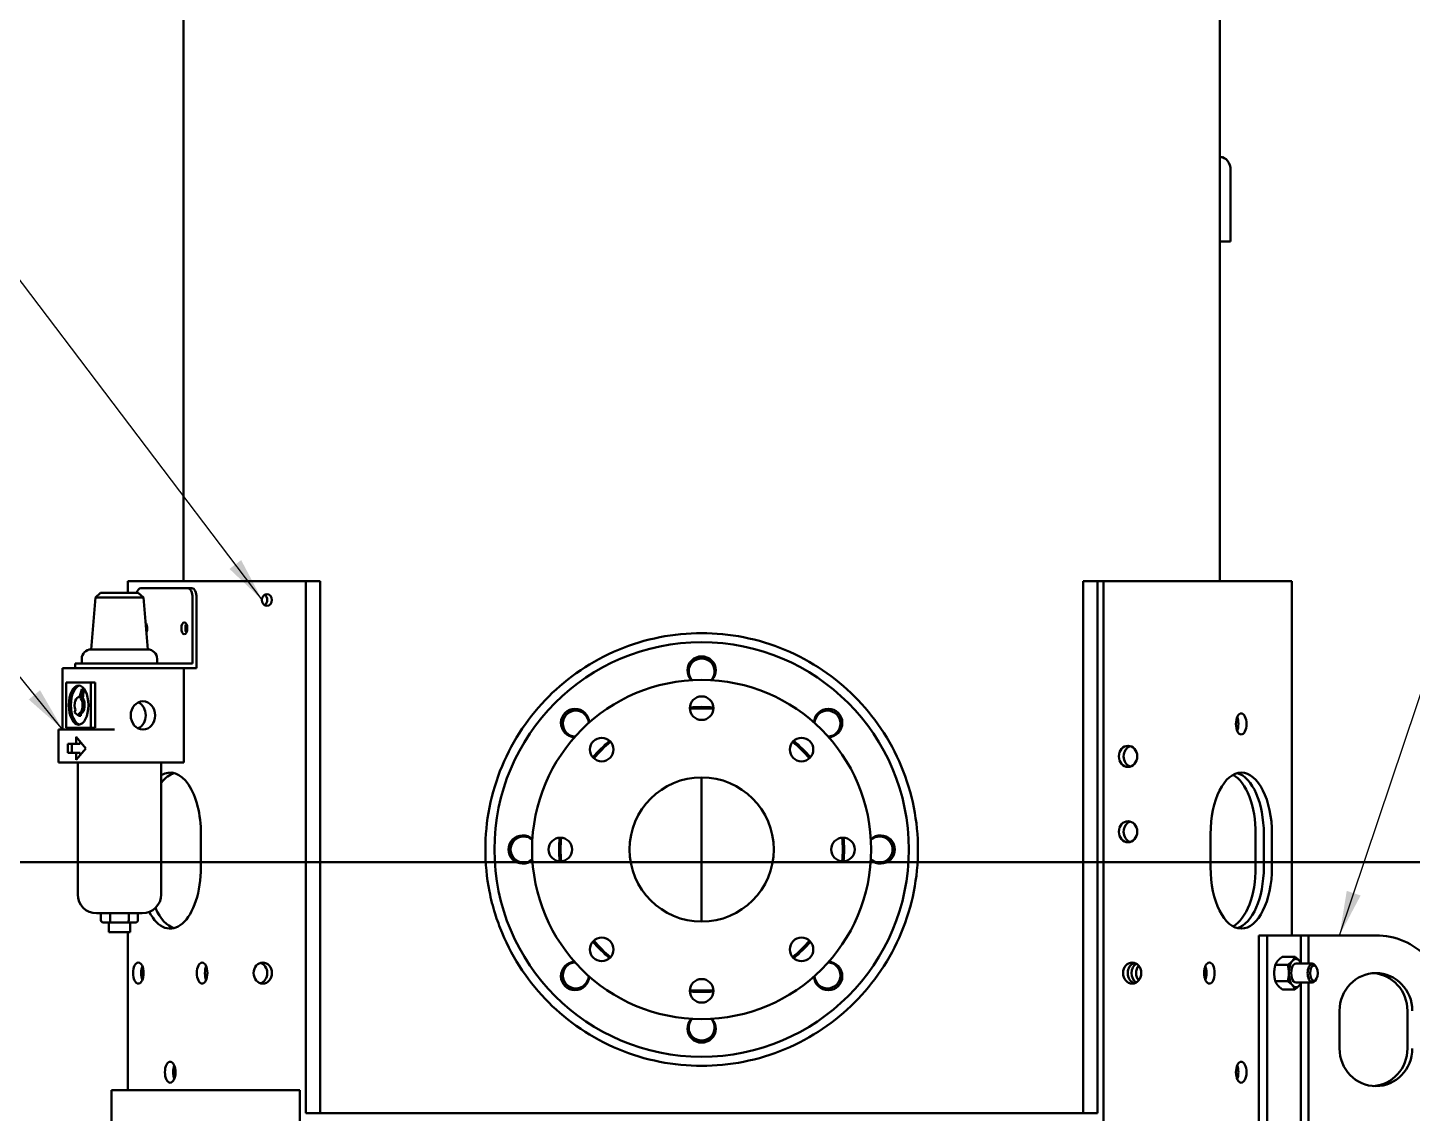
# Model space of a CAD drawing. Header units: inches. Extents: x 15 to 402, y 6 to 258.
# Drawn here: x 182.14 to 218.89, y 53.87 to 82.67 of the extents above; entities that cross this region are included whole.
import ezdxf

# ---------------------------------------------------------------- set-up
doc = ezdxf.new("R2010")
doc.units = ezdxf.units.IN
doc.header["$LTSCALE"] = 12
doc.header["$MEASUREMENT"] = 0
doc.linetypes.add('DOUBLE_DASH_CHAIN', pattern=[1.2403, 0.6614, -0.0827, 0.1654, -0.0827, 0.1654, -0.0827])
for name, color, linetype, lineweight in [('Section Line', 7, 'DOUBLE_DASH_CHAIN', 50), ('Symbol (ANSI)', 7, 'Continuous', 25), ('Visible (ANSI)', 7, 'Continuous', 50)]:
    doc.layers.add(name, color=color, linetype=linetype, lineweight=lineweight)
doc.styles.add('MEMCOR Medium', font='arial.ttf')
doc.dimstyles.new('Default (ANSI)$7', dxfattribs={"dimscale": 12, "dimtxt": 0.15, "dimasz": 0.098425, "dimexe": 0.125, "dimexo": 0.0625, "dimgap": 0.031496, "dimtad": 0, "dimtih": 1, "dimtoh": 1, "dimdec": 4, "dimrnd": 1e-08, "dimzin": 3, "dimdsep": 46, "dimlunit": 5, "dimtxsty": 'MEMCOR Medium', "dimcen": 0.09, "dimdle": 0.393701, "dimclrd": 256, "dimclre": 256, "dimclrt": 256, "dimadec": 0, "dimazin": 1, "dimtfac": 0.8, "dimtofl": 0, "dimtmove": 0, "dimatfit": 3, "dimfxl": 1, "dimfrac": 1, "dimtolj": 1, "dimtzin": 4, "dimlwd": -1, "dimlwe": -1, "dimarcsym": 0})

# ---------------------------------------------------------------- blocks, each defined once
blk = doc.blocks.new('2dTransSection0')
at = {"layer": 'Section Line', "linetype": 'DOUBLE_DASH_CHAIN', "ltscale": 0.497526}
blk.add_line((14.5614, 5.0443), (19.1791, 5.0443), dxfattribs=at)

msp = doc.modelspace()

# ---------------------------------------------------------------- linework, layer by layer
at = {"layer": 'Visible (ANSI)'}
for p, q in [((186.27917, 67.98676), (186.27917, 115.61576)), ((213.77968, 83.86576), (213.77968, 67.98676)), ((213.77968, 79.24076), (213.79858, 79.24076)), ((214.0667, 78.89076), (214.0667, 76.99563)), ((214.0667, 76.99563), (213.77968, 76.99563)), ((184.80191, 67.98676), (184.89435, 67.98676)), ((184.80191, 67.98676), (184.80191, 67.67426)), ((184.89435, 67.98676), (186.95435, 67.98676)), ((186.95435, 67.98676), (187.89691, 67.98676)), ((187.89691, 67.98676), (189.52043, 67.98676)), ((189.90441, 67.98676), (189.52043, 67.98676)), ((189.52043, 53.86576), (189.52043, 67.98676)), ((189.90441, 53.86576), (189.90441, 67.98676)), ((210.15444, 67.98676), (210.53842, 67.98676)), ((210.15444, 67.98676), (210.15444, 53.86576)), ((210.53842, 67.98676), (210.69686, 67.98676)), ((210.53842, 67.98676), (210.53842, 53.86576)), ((210.69686, 67.98676), (212.1576, 67.98676)), ((210.69686, 50.83676), (210.69686, 67.98676)), ((212.1576, 67.98676), (213.10015, 67.98676)), ((213.10015, 67.98676), (215.60186, 67.98676)), ((215.60186, 67.98676), (215.6943, 67.98676)), ((215.6943, 58.58676), (215.6943, 67.98676)), ((184.07656, 67.67426), (183.94118, 67.5497)), ((184.07656, 67.67426), (185.07656, 67.67426)), ((185.07656, 67.67426), (185.21194, 67.5497)), ((186.39234, 67.79926), (185.14234, 67.79926)), ((186.5006, 67.79926), (186.39234, 67.79926)), ((183.94118, 67.5497), (183.82656, 66.17426)), ((185.21194, 67.5497), (183.94118, 67.5497)), ((185.21194, 67.5497), (185.32656, 66.17426)), ((186.51734, 67.54926), (186.51734, 65.79926)), ((186.6256, 65.67426), (186.6256, 67.54926)), ((183.82656, 66.17426), (185.32656, 66.17426)), ((183.40132, 65.79926), (185.65132, 65.79926)), ((183.40132, 65.79926), (183.40132, 65.67426)), ((183.57656, 65.79926), (183.57656, 65.92426)), ((185.57656, 65.79926), (185.57656, 65.92426)), ((186.51734, 65.79926), (185.65132, 65.79926)), ((183.06879, 65.67426), (183.10228, 65.67426)), ((183.06879, 64.05407), (183.06879, 65.67426)), ((183.10228, 65.67426), (183.60228, 65.67426)), ((183.60228, 65.67426), (184.10228, 65.67426)), ((184.10228, 65.67426), (184.44379, 65.67426)), ((184.80825, 65.67426), (184.44379, 65.67426)), ((185.65132, 65.67426), (184.80825, 65.67426)), ((185.65132, 65.67426), (186.6256, 65.67426)), ((186.28409, 65.67426), (186.28409, 63.17426)), ((183.8223, 65.29807), (183.16576, 65.29807)), ((183.16576, 65.29807), (183.16576, 64.09627)), ((183.51457, 64.90589), (183.58111, 65.11765)), ((183.58111, 65.11765), (183.55329, 64.87381)), ((183.63524, 65.11765), (183.58111, 65.11765)), ((183.63524, 65.11765), (183.60742, 64.87381)), ((183.8223, 65.29807), (183.93055, 65.29807)), ((183.8223, 64.09627), (183.8223, 65.29807)), ((183.93055, 64.09627), (183.93055, 65.29807)), ((183.51583, 64.90989), (183.49403, 64.90989)), ((183.60742, 64.87381), (183.55329, 64.87381)), ((183.38814, 64.50353), (183.40891, 64.56962)), ((183.50044, 64.41049), (183.38814, 64.50353)), ((183.50912, 64.4866), (183.50044, 64.41049)), ((183.55457, 64.41049), (183.50044, 64.41049)), ((183.56325, 64.4866), (183.50912, 64.4866)), ((183.56325, 64.4866), (183.55457, 64.41049)), ((182.96053, 64.05407), (182.99403, 64.05407)), ((182.96053, 64.05407), (182.96053, 63.17426)), ((183.99403, 64.05407), (182.99403, 64.05407)), ((183.16576, 64.09627), (183.8223, 64.09627)), ((183.8223, 64.09627), (183.93055, 64.09627)), ((183.99403, 64.05407), (184.33553, 64.05407)), ((184.44379, 64.05407), (184.33553, 64.05407)), ((183.20775, 63.42968), (183.20775, 63.66885)), ((183.20775, 63.66885), (183.43109, 63.66885)), ((183.316, 63.66885), (183.316, 63.42968)), ((183.43109, 63.66885), (183.43109, 63.85666)), ((183.43109, 63.85666), (183.68488, 63.54926)), ((183.43109, 63.66885), (183.53934, 63.66885)), ((183.53934, 63.72554), (183.53934, 63.66885)), ((183.43109, 63.42968), (183.20775, 63.42968)), ((183.68488, 63.54926), (183.43109, 63.24187)), ((183.43109, 63.24187), (183.43109, 63.42968)), ((183.43109, 63.42968), (183.53934, 63.42968)), ((183.53934, 63.42968), (183.53934, 63.37299)), ((182.99403, 63.17426), (182.96053, 63.17426)), ((182.99403, 63.17426), (183.99403, 63.17426)), ((183.46878, 63.17426), (183.46878, 59.67426)), ((184.33553, 63.17426), (183.99403, 63.17426)), ((184.33553, 63.17426), (186.28409, 63.17426)), ((185.68434, 63.17426), (185.68434, 59.67426)), ((200.02942, 62.77876), (200.02942, 58.95276)), ((200.02942, 58.95276), (200.02942, 62.77876)), ((186.73935, 61.27676), (186.73935, 60.39676)), ((213.53601, 60.39676), (213.53601, 61.27676)), ((214.73299, 60.39676), (214.73299, 61.27676)), ((214.9495, 61.27676), (214.9495, 60.39676)), ((214.9495, 60.39676), (214.9495, 61.27676)), ((215.16601, 61.27676), (215.16601, 60.39676)), ((185.18434, 59.17426), (183.96878, 59.17426)), ((184.08464, 59.17426), (184.08464, 58.98676)), ((184.3306, 59.17426), (184.3306, 58.98676)), ((184.82252, 59.17426), (184.82252, 58.98676)), ((185.06848, 59.17426), (185.06848, 58.98676)), ((184.15681, 58.92426), (184.36668, 58.92426)), ((184.29531, 58.92426), (184.29531, 58.67426)), ((184.36668, 58.92426), (184.78644, 58.92426)), ((184.78644, 58.92426), (184.99631, 58.92426)), ((184.85781, 58.92426), (184.85781, 58.67426)), ((184.85781, 58.67426), (184.29531, 58.67426)), ((184.80191, 58.67426), (184.80191, 54.48276)), ((214.82186, 58.58676), (214.82186, 51.18058)), ((215.03837, 58.58676), (214.82186, 58.58676)), ((215.03837, 58.58676), (215.83837, 58.58676)), ((215.03837, 50.58676), (215.03837, 58.58676)), ((215.93557, 58.58676), (215.83837, 58.58676)), ((215.93557, 58.58676), (216.13988, 58.58676)), ((215.93557, 58.58676), (215.93557, 57.85524)), ((217.92483, 58.58676), (216.13988, 58.58676)), ((216.13988, 58.58676), (216.13988, 57.83676)), ((215.58484, 57.80327), (215.25487, 57.80327)), ((215.77234, 58.01978), (215.44237, 58.01978)), ((215.80128, 57.83676), (216.23852, 57.83676)), ((216.33793, 57.75238), (216.31068, 57.79091)), ((215.58484, 57.37026), (215.25487, 57.37026)), ((215.80128, 57.33676), (216.23852, 57.33676)), ((216.13988, 57.33676), (216.13988, 51.83676)), ((216.33793, 57.42115), (216.31068, 57.38262)), ((215.77234, 57.15375), (215.44237, 57.15375)), ((215.93557, 57.31829), (215.93557, 51.85524)), ((216.95891, 55.58676), (216.95891, 56.58676)), ((218.76135, 55.58676), (218.76135, 56.58676)), ((184.36455, 54.48276), (184.45699, 54.48276)), ((184.36455, 54.48276), (184.36455, 33.58276)), ((184.45699, 54.48276), (186.95869, 54.48276)), ((186.95869, 54.48276), (187.90125, 54.48276)), ((187.90125, 54.48276), (189.36198, 54.48276)), ((189.36198, 54.48276), (189.36198, 37.33276)), ((189.90441, 53.86576), (189.52043, 53.86576)), ((189.90441, 53.86576), (210.15444, 53.86576)), ((210.15444, 53.86576), (210.53842, 53.86576))]:
    msp.add_line(p, q, dxfattribs=at)
for centre, radius in [((200.02942, 60.86576), 5.5), ((200.02942, 60.86576), 4.5), ((200.02942, 64.61576), 0.3125), ((197.37777, 63.51741), 0.3125), ((202.68107, 63.51741), 0.3125), ((200.02942, 60.86576), 1.913), ((196.27942, 60.86576), 0.3125), ((203.77942, 60.86576), 0.3125), ((197.37777, 58.21411), 0.3125), ((202.68107, 58.21411), 0.3125), ((200.02942, 57.11576), 0.3125)]:
    msp.add_circle(centre, radius, dxfattribs=at)
for centre, radius, start, end in [((183.82656, 65.92426), 0.25, 90, 180), ((185.32656, 65.92426), 0.25, 0, 90), ((200.02942, 65.61576), 0.375, 316.480889, 223.519111), ((200.02942, 65.59076), 0.344, 317.553709, 222.446291), ((196.67067, 64.22452), 0.375, 1.480889, 268.519111), ((196.68834, 64.20684), 0.344, 2.553709, 267.446291), ((200.02942, 60.86576), 3.78125, 85.267612, 94.732388), ((200.02942, 60.86576), 3.7445, 85.221202, 94.778798), ((203.38818, 64.22452), 0.375, 271.480889, 178.519111), ((203.3705, 64.20684), 0.344, 272.553709, 177.446291), ((200.02942, 60.86576), 3.78125, 130.267612, 139.732388), ((200.02942, 60.86576), 3.7445, 130.221202, 139.778798), ((200.02942, 60.86576), 3.7445, 40.221202, 49.778798), ((200.02942, 60.86576), 3.78125, 40.267612, 49.732388), ((195.27942, 60.86576), 0.375, 46.480889, 313.519111), ((195.30442, 60.86576), 0.344, 47.553709, 312.446291), ((200.02942, 60.86576), 3.78125, 175.267612, 184.732388), ((200.02942, 60.86576), 3.7445, 175.221202, 184.778798), ((200.02942, 60.86576), 3.7445, 355.221202, 4.778798), ((200.02942, 60.86576), 3.78125, 355.267612, 4.732388), ((204.77942, 60.86576), 0.375, 226.480889, 133.519111), ((204.75442, 60.86576), 0.344, 227.553709, 132.446291), ((183.96878, 59.67426), 0.5, 180, 270), ((185.18434, 59.67426), 0.5, 270, 0), ((200.02942, 60.86576), 3.7445, 220.221202, 229.778798), ((200.02942, 60.86576), 3.7445, 310.221202, 319.778798), ((200.02942, 60.86576), 3.78125, 220.267612, 229.732388), ((200.02942, 60.86576), 3.78125, 310.267612, 319.732388), ((196.67067, 57.50701), 0.375, 91.480889, 358.519111), ((196.68834, 57.52468), 0.344, 92.553709, 357.446291), ((203.38818, 57.50701), 0.375, 181.480889, 88.519111), ((203.3705, 57.52468), 0.344, 182.553709, 87.446291), ((200.02942, 60.86576), 3.78125, 265.267612, 274.732388), ((200.02942, 60.86576), 3.7445, 265.221202, 274.778798), ((200.02942, 56.11576), 0.375, 136.480889, 43.519111), ((200.02942, 56.14076), 0.344, 137.553709, 42.446291)]:
    msp.add_arc(centre, radius, start, end, dxfattribs=at)
for centre, major_axis, ratio, start_param, end_param in [((213.79858, 78.89076), (0, 0.35), 0.76604444, 4.71238898, 6.28318531), ((185.14234, 67.54926), (0, 0.25), 0.5, 0, 1.04719755), ((186.39234, 67.54926), (0, 0.25), 0.5, 4.71238898, 6.28318531), ((186.5006, 67.54926), (0, 0.25), 0.5, 4.71238898, 6.28318531), ((188.36692, 67.48676), (0, 0.155), 0.8660254, 3.62591083, 5.79886713), ((185.23609, 66.73676), (0, -0.15625), 0.5, 0.74794564, 2.72394437), ((185.34435, 66.73676), (0, -0.15625), 0.5, 3.90698548, 4.261936), ((185.34685, 66.73676), (0, 0.155), 0.5, 0.78789582, 1.19037068), ((185.34685, 66.73676), (0, 0.155), 0.5, 2.28151933, 2.35369684), ((185.34435, 66.73676), (0, -0.15625), 0.5, 5.49313931, 5.51779248), ((186.40685, 66.73676), (0, -0.15625), 0.5, 3.90698548, 5.51779248), ((186.40685, 66.73676), (0, 0.155), 0.5, 0.76510231, 2.37649034), ((183.54815, 64.69717), (0, 0.52038), 0.5, 0.10420148, 3.03739118), ((183.49403, 64.69717), (0, 0.21272), 0.5, 6.08882372, 8.49698338), ((183.49403, 64.69717), (0, -0.21272), 0.5, 0.14239642, 2.55055608), ((183.54815, 64.69717), (0, -0.21272), 0.5, 0.14239642, 2.55055608), ((184.95156, 64.42426), (0, 0.375), 0.8660254, 3.53669232, 5.88808564), ((214.1345, 64.19676), (0, -0.28), 0.5, 0.88393007, 2.25766259), ((214.1345, 64.19676), (0, 0.28), 0.5, 4.02552272, 5.39925524), ((211.47138, 63.33676), (0, 0.28), 0.8660254, 0.2606883, 2.88090435), ((185.92435, 61.27676), (0, 1.63), 0.5, 4.71238898, 6.58210927), ((186.14085, 61.27676), (0, 1.63), 0.5, 0.13321969, 0.59455965), ((214.35101, 61.27676), (0, 1.63), 0.5, 4.71238898, 7.85398163), ((213.91799, 61.27676), (0, 1.63), 0.5, 4.71238898, 6.01430518), ((214.1345, 61.27676), (0, 1.63), 0.5, 4.71238898, 6.14996562), ((214.1345, 61.27676), (0, 1.63), 0.5, 4.71238898, 6.14996562), ((211.47138, 61.33676), (0, 0.28), 0.8660254, 0.2606883, 2.88090435), ((185.92435, 60.39676), (0, -1.63), 0.5, 5.5291582, 7.85398163), ((214.35101, 60.39676), (0, -1.63), 0.5, 4.71238898, 7.85398163), ((213.91799, 60.39676), (0, -1.63), 0.5, 0.26888012, 1.57079633), ((214.1345, 60.39676), (0, -1.63), 0.5, 0.13321969, 1.57079633), ((214.1345, 60.39676), (0, -1.63), 0.5, 0.13321969, 1.57079633), ((186.14085, 60.39676), (0, -1.63), 0.5, 5.43857696, 6.14996562), ((184.15681, 58.98676), (0.07217, 0), 0.8660254, 3.14159265, 4.71238898), ((184.36668, 58.98676), (0, -0.0625), 0.57735027, 4.71238898, 6.28318531), ((184.78644, 58.98676), (0, -0.0625), 0.57735027, 0, 1.57079633), ((184.99631, 58.98676), (-0.07217, 0), 0.8660254, 1.57079633, 3.14159265), ((217.92483, 56.58676), (0, 2), 0.96592583, 4.71238898, 6.28318531), ((185.29485, 57.58676), (0, -0.28), 0.5, 4.02552272, 5.39925524), ((186.98685, 57.58676), (0, -0.28), 0.5, 4.02552272, 5.39925524), ((188.25688, 57.58676), (0, -0.28), 0.8660254, 0.2606883, 2.88090435), ((211.58111, 57.58676), (0, 0.28), 0.8660254, 0.2606883, 2.88090435), ((211.67697, 57.58676), (0, 0.28), 0.8660254, 0.47281198, 2.66878067), ((211.80197, 57.58676), (0, -0.28), 0.8660254, 3.93555593, 5.48922203), ((213.2885, 57.58676), (0, -0.28), 0.5, 0.88475744, 2.25683522), ((213.28865, 57.58676), (0, 0.28), 0.5, 4.02552272, 5.39925524), ((215.80135, 57.58676), (0, -0.375), 0.5, 3.66519143, 4.71238898), ((215.80135, 57.58676), (0, 0.25014), 0.5, 6.25022773, 9.45773554), ((215.80135, 57.58676), (0, 0.375), 0.5, 5.75958653, 6.80678408), ((215.80135, 57.58676), (0, 0.375), 0.5, 5.44211664, 5.75958653), ((216.23852, 57.58676), (0, 0.25), 0.5, 5.6678395, 10.04012377), ((215.80135, 57.58676), (0, -0.375), 0.5, 4.71238898, 5.75958653), ((215.80135, 57.58676), (0, 0.375), 0.5, 3.66519143, 3.98266132), ((217.92483, 56.58676), (0, 1), 0.96592583, 4.71238898, 7.85398163), ((217.79542, 56.58676), (0, 1), 0.96592583, 4.71238898, 6.21614781), ((215.80135, 57.58676), (0, -0.375), 0.5, 5.75958653, 6.80678408), ((217.92483, 55.58676), (0, -1), 0.96592583, 4.71238898, 7.85398163), ((217.79542, 55.58676), (0, -1), 0.96592583, 0.0670375, 1.57079633), ((186.14085, 54.95576), (0, -0.28), 0.5, 4.02552272, 5.39925524), ((214.1345, 54.95576), (0, -0.28), 0.5, 0.88393007, 2.25766259), ((214.1345, 54.95576), (0, 0.28), 0.5, 4.02552272, 5.39925524)]:
    msp.add_ellipse(centre, major_axis=major_axis, ratio=ratio, start_param=start_param, end_param=end_param, dxfattribs=at)
for centre, major_axis, ratio in [((188.49192, 67.48676), (0, -0.155), 0.8660254), ((186.29859, 66.73676), (0, -0.15625), 0.5), ((183.49403, 64.69717), (0, 0.52038), 0.5), ((185.20156, 64.42426), (0, 0.375), 0.8660254), ((214.35101, 64.19676), (0, -0.28), 0.5), ((211.34638, 63.33676), (0, -0.28), 0.8660254), ((211.34638, 61.33676), (0, -0.28), 0.8660254), ((185.07835, 57.58676), (0, -0.28), 0.5), ((186.77035, 57.58676), (0, -0.28), 0.5), ((188.38188, 57.58676), (0, 0.28), 0.8660254), ((211.45611, 57.58676), (0, 0.28), 0.8660254), ((213.50515, 57.58676), (0, -0.28), 0.5), ((216.27939, 57.58676), (0, 0.20282), 0.5), ((185.92435, 54.95576), (0, -0.28), 0.5), ((214.35101, 54.95576), (0, -0.28), 0.5)]:
    msp.add_ellipse(centre, major_axis=major_axis, ratio=ratio, dxfattribs=at)
for points, knots in [([(194.54771, 59.16096), (194.60092, 58.99013), (194.66205, 58.82153), (194.87795, 58.30373), (195.06034, 57.96668), (195.48015, 57.34431), (195.71762, 57.059), (196.22235, 56.55426), (196.50752, 56.31684), (197.12995, 55.8969), (197.46724, 55.71435), (198.17324, 55.41999), (198.54261, 55.30794), (199.28814, 55.16046), (199.66432, 55.12507), (200.39452, 55.12507), (200.77071, 55.16046), (201.51624, 55.30794), (201.88561, 55.41999), (202.59161, 55.71435), (202.92889, 55.8969), (203.55133, 56.31684), (203.83649, 56.55426), (204.34123, 57.059), (204.5787, 57.34431), (204.99851, 57.96668), (205.1809, 58.30373), (205.47508, 59.00929), (205.5871, 59.37843), (205.73465, 60.12388), (205.77012, 60.50022), (205.77012, 61.23131), (205.73465, 61.60764), (205.5871, 62.3531), (205.47508, 62.72224), (205.1809, 63.42779), (204.99851, 63.76485), (204.5787, 64.38721), (204.34123, 64.67253), (203.83649, 65.17726), (203.55133, 65.41469), (202.92889, 65.83463), (202.59161, 66.01718), (201.88561, 66.31154), (201.51624, 66.42358), (200.77071, 66.57107), (200.39452, 66.60646), (199.66432, 66.60646), (199.28814, 66.57107), (198.54261, 66.42358), (198.17324, 66.31154), (197.46724, 66.01718), (197.12995, 65.83463), (196.50752, 65.41469), (196.22235, 65.17726), (195.71762, 64.67253), (195.48015, 64.38721), (195.06034, 63.76485), (194.87795, 63.42779), (194.58377, 62.72224), (194.47175, 62.3531), (194.3242, 61.60764), (194.28873, 61.23131), (194.28873, 60.86576)], [4.26795883, 4.26795883, 4.26795883, 4.26795883, 5.57091057, 5.57091057, 8.35636586, 8.35636586, 11.14182115, 11.14182115, 13.92388106, 13.92388106, 16.70594098, 16.70594098, 19.48800089, 19.48800089, 22.27006081, 22.27006081, 25.05212072, 25.05212072, 27.83418063, 27.83418063, 30.61624055, 30.61624055, 33.39830046, 33.39830046, 36.18375575, 36.18375575, 38.96921104, 38.96921104, 41.75466633, 41.75466633, 44.54012161, 44.54012161, 47.3255769, 47.3255769, 50.11103219, 50.11103219, 52.89648747, 52.89648747, 55.68194276, 55.68194276, 58.46400267, 58.46400267, 61.24606259, 61.24606259, 64.0281225, 64.0281225, 66.81018242, 66.81018242, 69.59224233, 69.59224233, 72.37430225, 72.37430225, 75.15636216, 75.15636216, 77.93842208, 77.93842208, 80.72387736, 80.72387736, 83.50933265, 83.50933265, 86.29478794, 86.29478794, 89.08024322, 89.08024322, 89.08024322, 89.08024322]), ([(194.28873, 60.86576), (194.28873, 60.50022), (194.3242, 60.12388), (194.43724, 59.55278), (194.48734, 59.35542), (194.54771, 59.16096)], [89.08024322, 89.08024322, 89.08024322, 89.08024322, 91.86569851, 91.86569851, 93.34820205, 93.34820205, 93.34820205, 93.34820205])]:
    msp.add_open_spline(points, degree=3, knots=knots, dxfattribs=at)
for points, weights in [([(215.25487, 57.80327), (215.22587, 57.68724), (215.22587, 57.58676)], [1, 1.0379548493, 1]), ([(215.31962, 57.91152), (215.27611, 57.86128), (215.25487, 57.80327)], [1, 1.0379548493, 1]), ([(215.44237, 58.01978), (215.36313, 57.96176), (215.31962, 57.91152)], [1, 1.0379548493, 1]), ([(215.58484, 57.80327), (215.66409, 57.86128), (215.7076, 57.91152)], [1, 1.0379548493, 1]), ([(215.61385, 57.58676), (215.61385, 57.68724), (215.58484, 57.80327)], [1, 1.0379548493, 1]), ([(215.7076, 57.91152), (215.7511, 57.96176), (215.77234, 58.01978)], [1, 1.0379548493, 1]), ([(215.77234, 58.01978), (215.85159, 57.96176), (215.8951, 57.91152)], [1, 1.0379548493, 1]), ([(215.8951, 57.91152), (215.92627, 57.87552), (215.94548, 57.83676)], [1, 1.02690849784, 1.01566285889]), ([(215.22587, 57.58676), (215.22587, 57.48628), (215.25487, 57.37026)], [1, 1.0379548493, 1]), ([(215.25487, 57.37026), (215.27611, 57.31224), (215.31962, 57.262)], [1, 1.0379548493, 1]), ([(215.58484, 57.37026), (215.61385, 57.48628), (215.61385, 57.58676)], [1, 1.0379548493, 1]), ([(215.7076, 57.262), (215.66409, 57.31224), (215.58484, 57.37026)], [1, 1.0379548493, 1]), ([(215.94548, 57.33676), (215.92627, 57.29801), (215.8951, 57.262)], [1.01566285889, 1.02690849784, 1]), ([(215.31962, 57.262), (215.36313, 57.21176), (215.44237, 57.15375)], [1, 1.0379548493, 1]), ([(215.77234, 57.15375), (215.7511, 57.21176), (215.7076, 57.262)], [1, 1.0379548493, 1]), ([(215.8951, 57.262), (215.85159, 57.21176), (215.77234, 57.15375)], [1, 1.0379548493, 1])]:
    msp.add_rational_spline(points, weights, degree=2, dxfattribs=at)

# ---------------------------------------------------------------- block references
at = {"layer": 'Section Line', "xscale": 12, "yscale": 12, "zscale": 12}
msp.add_blockref('2dTransSection0', (0, 0), dxfattribs=at)

# ---------------------------------------------------------------- leaders
at = {"layer": 'Symbol (ANSI)', "annotation_type": 0, "has_hookline": 1}
for points, hookline_direction, text_width in [([(188.36692, 67.48676), (178.46212, 80.55159), (177.28102, 80.55159)], 1, 16.57203), ([(216.95891, 58.58676), (220.73007, 69.81236), (221.91117, 69.81236)], 0, 17.93861), ([(183.06879, 64.05407), (179.86698, 67.96952), (178.68588, 67.96952)], 1, 24.77149)]:
    msp.add_leader(points, dimstyle='Default (ANSI)$7', override={"dimtad": 0}, dxfattribs=dict(at, hookline_direction=hookline_direction, text_width=text_width))

doc.saveas('drawing.dxf')
